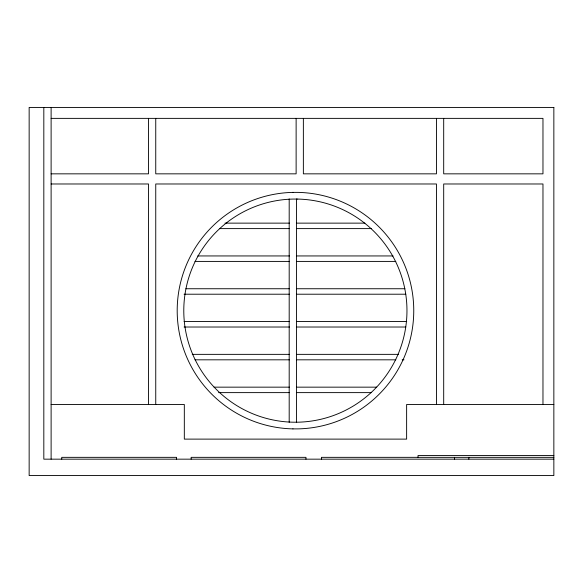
<?xml version="1.0" encoding="UTF-8"?>
<svg xmlns="http://www.w3.org/2000/svg" width="583" height="583" viewBox="0 0 583 583"><rect width="100%" height="100%" fill="white"/><g stroke="black" fill="none" stroke-linecap="round" stroke-linejoin="round"><path stroke-width="0.87" d="M51.115 118.371L542.97 118.371L542.97 173.843L443.692 173.843L443.692 118.371M51.115 173.843L148.512 173.843L148.512 118.371M51.115 183.98L148.512 183.98L148.512 404.493M292.892 192.383L297.949 192.383A118.276 118.276 0 0 1 413.755 310.637A118.276 118.276 0 0 1 297.949 428.884L292.892 428.884M224.965 223.136L289.489 223.136M296.754 223.136L364.914 223.136M219.514 228.609L289.489 228.609M296.754 228.609L371.269 228.609M197.703 255.944L289.489 255.944M296.754 255.944L393.08 255.944M194.977 261.41L289.489 261.41M296.754 261.41L395.806 261.41M185.89 288.745L289.489 288.745M296.754 288.745L404.894 288.745M184.075 294.211L289.489 294.211M296.754 294.211L405.804 294.211M184.075 321.554L289.489 321.554M296.754 321.554L406.715 321.554M184.075 327.019L289.489 327.019M296.754 327.019L405.804 327.019M192.252 354.355L289.489 354.355M296.754 354.355L398.532 354.355M194.977 359.82L289.489 359.82M296.754 359.82L395.806 359.82M402.168 359.82L403.983 359.82M214.063 387.156L289.489 387.156M296.754 387.156L376.727 387.156M218.603 392.621L289.489 392.621M296.754 392.621L371.269 392.621M51.1 404.493L184.323 404.493L184.323 439.116L406.628 439.116L406.628 404.493L553.85 404.493M553.85 455.52L418.033 455.52L418.033 457.342M553.85 457.342L321.444 457.342L321.444 459.164M553.85 459.164L43.82 459.164L43.82 107.432M542.97 404.493L542.97 183.98L443.692 183.98L443.692 404.493M468.856 457.342L468.856 459.164M454.485 457.342L454.485 459.164M436.456 118.371L436.456 173.843L303.364 173.843L303.364 118.371M436.456 404.493L436.456 183.98L155.748 183.98L155.748 404.493M305.958 459.164L305.958 457.342L191.144 457.342L191.144 459.164M296.477 198.912L296.477 422.325M296.128 118.371L296.128 173.843L155.748 173.843L155.748 118.371M289.19 198.912L289.19 422.325M176.562 459.164L176.562 457.342L61.754 457.342L61.754 459.164M51.115 107.432L51.115 459.164M293.001 428.884A118.276 118.276 0 0 1 177.196 310.637A118.276 118.276 0 0 1 293.001 192.383M553.85 107.432L29.15 107.432L29.15 475.568L553.85 475.568L553.85 107.432M297.709 199.073L293.038 199.073A111.593 111.593 0 0 0 183.783 310.637A111.593 111.593 0 0 0 293.038 422.201L297.709 422.201A111.593 111.593 0 0 0 406.963 310.637A111.593 111.593 0 0 0 297.709 199.073"/></g></svg>
